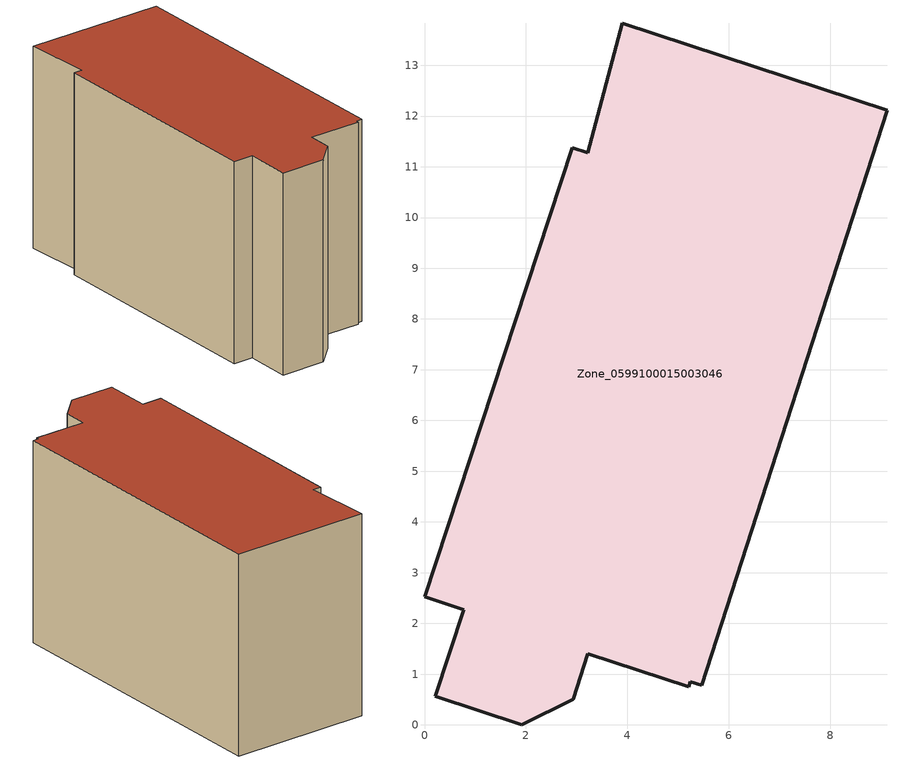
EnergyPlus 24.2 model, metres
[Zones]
Zone_0599100015003046
 floor ground (C_G): 0,2.52 2.91,11.37 3.22,11.28 3.9,13.83 9.12,12.12 5.46,0.78 5.24,0.84 5.21,0.75 3.22,1.4 2.93,0.51 1.92,0 0.21,0.56 0.77,2.27 z0.67
 wall outside (C_F): 0.77,2.27 0.21,0.56 1.92,0 2.93,0.51 3.22,1.4 5.21,0.75 5.24,0.84 5.46,0.78 9.12,12.12 3.9,13.83 3.22,11.28 2.91,11.37 0,2.52 0.77,2.27 z0.67:8.58
 roof outside (C_R): 2.91,11.37 0,2.52 0.77,2.27 0.21,0.56 1.92,0 2.93,0.51 3.22,1.4 5.21,0.75 5.24,0.84 5.46,0.78 9.12,12.12 3.9,13.83 3.22,11.28 z8.58
[BUILDING]
Pand.0599100015003046: North Axis=0; Terrain=City; Loads Convergence Tolerance Value=0.04; Temperature Convergence Tolerance Value=0.4; Solar Distribution=FullExterior; Maximum Number of Warmup Days=25; Minimum Number of Warmup Days=1
[Site:Location]
Rotterdam.The.Hague.AP_ZH_NLD Design_Conditions: Latitude=51.96; Longitude=4.45; Time Zone=1; Elevation=-4.5
[SITE:GROUNDTEMPERATURE:BUILDINGSURFACE]
18, 18, 18, 18, 18, 18, 18, 18, 18, 18, 18, 18
[MATERIAL] Thermal Absorptance=0.9; Solar Absorptance=0.7; Visible Absorptance=0.7
Name | Roughness | Thickness | Conductivity | Density | Specific Heat
G.TI.1965-1974 | MediumSmooth | 0.15 | 0.882353 | 540 | 1210
F.TI.1965-1974 | Rough | 0.3 | 0.697674 | 1920 | 840
R.TI.1965-1974 | MediumRough | 0.2 | 0.232558 | 1500 | 1000
[CONSTRUCTION]
C_G: G.TI.1965-1974
C_F: F.TI.1965-1974
C_R: R.TI.1965-1974
[ZONE]
Zone_0599100015003046: Type=1; Multiplier=1; Ceiling Height=Autocalculate; Volume=Autocalculate; Floor Area=autocalculate; Part of Total Floor Area=Yes
[ZONEINFILTRATION:DESIGNFLOWRATE]
Infil_Zone_0599100015003046: Zone or ZoneList or Space or SpaceList=Zone_0599100015003046; Schedule=AlwaysOn; Design Flow Rate Calculation Method=Flow/Area; Flow Rate per Floor Area=0.003; Constant Term Coefficient=1; Temperature Term Coefficient=0; Velocity Term Coefficient=0; Velocity Squared Term Coefficient=0
[HVACTEMPLATE:ZONE:IDEALLOADSAIRSYSTEM]
Zone_0599100015003046: Maximum Heating Supply Air Temperature=50; Minimum Cooling Supply Air Temperature=13; Maximum Heating Supply Air Humidity Ratio=0.0156; Minimum Cooling Supply Air Humidity Ratio=0.0077; Heating Limit=NoLimit; Cooling Limit=NoLimit; Dehumidification Control Type=ConstantSensibleHeatRatio; Cooling Sensible Heat Ratio=0.7; Dehumidification Setpoint=60; Humidification Control Type=None; Humidification Setpoint=30; Outdoor Air Method=None; Outdoor Air Flow Rate per Person=0.00944; Outdoor Air Flow Rate per Zone Floor Area=0; Outdoor Air Flow Rate per Zone=0; Demand Controlled Ventilation Type=None; Outdoor Air Economizer Type=NoEconomizer; Heat Recovery Type=None; Sensible Heat Recovery Effectiveness=0.7; Latent Heat Recovery Effectiveness=0.65
[ZONECONTROL:THERMOSTAT]
ThermostatControl_Zone_0599100015003046: Zone or ZoneList=Zone_0599100015003046; Control Type Schedule=DualSetpointControlType; Control 1=Thermostat_Zone_0599100015003046; Temperature Difference Between Cutout And Setpoint=0
[THERMOSTATSETPOINT:DUALSETPOINT]
Thermostat_Zone_0599100015003046: Heating Setpoint Temperature Schedule=HeatingSetpoint_Zone_0599100015003046; Cooling Setpoint Temperature Schedule=CoolingSetpoint_Zone_0599100015003046
[SCHEDULE:COMPACT]
HeatingSetpoint_Zone_0599100015003046: Through: 12/31, For: AllDays, Until: 24:00, 21
CoolingSetpoint_Zone_0599100015003046: Through: 12/31, For: AllDays, Until: 24:00, 24
DualSetpointControlType: Through: 12/31, For: AllDays, Until: 24:00, 4
AlwaysOn: Through: 12/31, For: AllDays, Until: 24:00, 1
